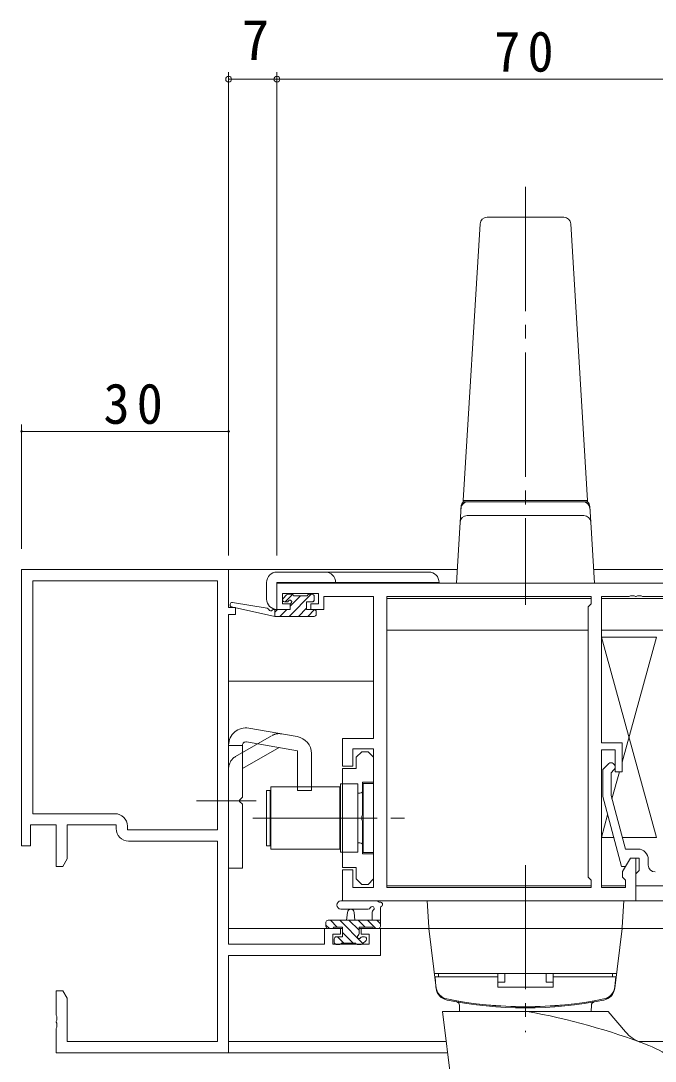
# Model space of a CAD drawing. Units: millimetres, scale not verified. Extents: x -594 to 199, y -420 to 144.
# Drawn here: x -364.1 to -272.2, y -291.5 to -140.8 of the extents above; entities that cross this region are included whole.
import ezdxf
from ezdxf.enums import TextEntityAlignment as Align

# ---------------------------------------------------------------- set-up
doc = ezdxf.new("R2010")
doc.units = ezdxf.units.MM
doc.header["$LTSCALE"] = 2
doc.linetypes.add('CHAIN2', pattern=[12, 9, -1, 1, -1])
doc.linetypes.add('DASHED3', pattern=[4, 3, -1])
for name, color, linetype, lineweight in [('0-3_YKK_11', 7, 'Continuous', 9), ('0-4_YKK_12', 2, 'Continuous', 9), ('0-5_YKK_13', 4, 'Continuous', 9), ('0-6_YKK_D', 6, 'Continuous', 9)]:
    doc.layers.add(name, color=color, linetype=linetype, lineweight=lineweight)
doc.styles.add('ＭＳ ゴシック', font='')
doc.styles.get('ＭＳ ゴシック').set_extended_font_data('MS Gothic')

msp = doc.modelspace()

# ---------------------------------------------------------------- linework, layer by layer
at = {"layer": '0-3_YKK_11'}
for p, q in [((-364.004, -220.249), (-364.004, -260.249)), ((-334.004, -220.249), (-364.004, -220.249)), ((-334.004, -225.749), (-334.004, -220.249)), ((-362.374, -255.619), (-362.374, -221.879)), ((-362.374, -221.879), (-335.634, -221.879)), ((-335.634, -221.879), (-335.634, -257.949)), ((-335.634, -221.879), (-335.634, -257.949)), ((-327.004, -226.049), (-327.004, -222.249)), ((-327.004, -222.249), (-257.004, -222.249)), ((-326.204, -223.749), (-326.204, -225.249)), ((-321.004, -223.749), (-326.204, -223.749)), ((-321.004, -225.249), (-321.004, -223.749)), ((-320.204, -224.179), (-320.204, -224.979)), ((-313.004, -224.179), (-320.204, -224.179)), ((-313.004, -244.749), (-313.004, -224.179)), ((-311.074, -224.179), (-281.504, -224.179)), ((-311.074, -266.319), (-311.074, -224.179)), ((-311.074, -266.319), (-311.074, -224.179)), ((-281.504, -224.179), (-281.504, -225.249)), ((-280.004, -224.179), (-280.004, -245.349)), ((-275.963, -224.179), (-280.004, -224.179)), ((-275.779, -224.059), (-275.963, -224.179)), ((-275.229, -224.059), (-275.779, -224.059)), ((-275.046, -224.179), (-275.229, -224.059)), ((-274.963, -224.179), (-275.046, -224.179)), ((-274.779, -224.059), (-274.963, -224.179)), ((-274.229, -224.059), (-274.779, -224.059)), ((-274.046, -224.179), (-274.229, -224.059)), ((-269.204, -224.179), (-274.046, -224.179)), ((-333.004, -225.749), (-334.004, -225.749)), ((-333.004, -226.749), (-333.004, -225.749)), ((-326.204, -225.249), (-325.104, -225.249)), ((-325.104, -225.249), (-325.104, -226.049)), ((-322.104, -225.249), (-321.004, -225.249)), ((-322.104, -226.049), (-322.104, -225.249)), ((-320.204, -224.979), (-320.204, -226.049)), ((-281.504, -225.249), (-281.934, -225.679)), ((-281.934, -225.679), (-281.934, -264.819)), ((-334.004, -226.749), (-333.004, -226.749)), ((-334.004, -274.519), (-334.004, -226.749)), ((-325.104, -226.049), (-327.004, -226.049)), ((-320.204, -226.049), (-322.104, -226.049)), ((-317.504, -244.749), (-313.004, -244.749)), ((-317.504, -248.749), (-317.504, -244.749)), ((-280.004, -245.349), (-277.004, -245.349)), ((-277.004, -245.349), (-277.004, -249.549)), ((-316.004, -246.249), (-316.004, -248.749)), ((-313.004, -246.249), (-316.004, -246.249)), ((-314.704, -246.649), (-315.504, -247.449)), ((-313.804, -246.649), (-314.704, -246.649)), ((-313.004, -247.449), (-313.804, -246.649)), ((-313.004, -266.319), (-313.004, -246.249)), ((-280.004, -246.349), (-280.004, -266.319)), ((-278.004, -246.349), (-280.004, -246.349)), ((-278.004, -249.549), (-278.004, -246.349)), ((-315.504, -247.449), (-315.504, -249.074)), ((-313.004, -251.049), (-313.004, -247.449)), ((-279.029, -248.425), (-279.804, -249.201)), ((-316.004, -248.749), (-317.504, -248.749)), ((-315.504, -249.074), (-317.504, -249.074)), ((-317.504, -249.074), (-317.504, -263.424)), ((-279.804, -249.201), (-279.804, -253.146)), ((-278.604, -249.698), (-278.18, -249.274)), ((-278.604, -252.988), (-278.604, -249.698)), ((-277.004, -249.549), (-278.004, -249.549)), ((-314.604, -251.049), (-313.004, -251.049)), ((-314.604, -255.79), (-314.604, -251.049)), ((-276.525, -260.749), (-278.604, -252.988)), ((-279.804, -253.146), (-277.097, -263.249)), ((-350.474, -255.619), (-362.374, -255.619)), ((-314.724, -255.974), (-314.604, -255.79)), ((-314.724, -256.524), (-314.724, -255.974)), ((-362.704, -257.249), (-359.004, -257.249)), ((-362.704, -260.249), (-362.704, -257.249)), ((-359.004, -257.249), (-359.004, -263.249)), ((-357.374, -262.158), (-357.374, -257.249)), ((-357.374, -257.249), (-350.304, -257.249)), ((-350.304, -257.249), (-350.304, -257.779)), ((-348.674, -257.949), (-348.674, -257.419)), ((-314.604, -256.707), (-314.724, -256.524)), ((-314.604, -261.449), (-314.604, -256.707)), ((-335.634, -257.949), (-348.674, -257.949)), ((-364.004, -260.249), (-362.704, -260.249)), ((-348.504, -259.579), (-335.634, -259.579)), ((-335.634, -259.579), (-335.634, -288.619)), ((-358.004, -263.249), (-357.374, -262.158)), ((-313.004, -261.449), (-314.604, -261.449)), ((-313.004, -265.049), (-313.004, -261.449)), ((-276.934, -264.007), (-275.804, -262.049)), ((-274.704, -260.749), (-276.525, -260.749)), ((-276.497, -263.249), (-275.804, -262.049)), ((-275.804, -262.049), (-274.504, -262.049)), ((-275.804, -262.049), (-275.004, -262.049)), ((-275.004, -262.049), (-275.004, -268.249)), ((-274.504, -262.049), (-274.504, -263.849)), ((-359.004, -263.249), (-358.004, -263.249)), ((-317.504, -263.424), (-315.504, -263.424)), ((-315.504, -263.424), (-315.504, -265.049)), ((-277.097, -263.249), (-276.497, -263.249)), ((-273.204, -263.049), (-273.204, -262.249)), ((-317.504, -263.749), (-316.004, -263.749)), ((-317.504, -268.249), (-317.504, -263.749)), ((-316.004, -263.749), (-316.004, -266.319)), ((-315.504, -265.049), (-314.704, -265.849)), ((-313.804, -265.849), (-313.004, -265.049)), ((-281.934, -264.819), (-281.504, -265.249)), ((-276.934, -264.819), (-276.934, -264.007)), ((-276.504, -265.249), (-276.934, -264.819)), ((-274.704, -264.049), (-275.004, -264.349)), ((-275.004, -264.349), (-275.004, -266.049)), ((-274.504, -263.849), (-274.704, -264.049)), ((-316.004, -266.319), (-313.004, -266.319)), ((-314.704, -265.849), (-313.804, -265.849)), ((-281.504, -266.319), (-311.074, -266.319)), ((-281.504, -265.249), (-281.504, -266.319)), ((-280.004, -266.319), (-276.504, -266.319)), ((-276.504, -266.319), (-276.504, -265.249)), ((-275.004, -266.049), (-257.004, -266.049)), ((-275.004, -268.249), (-317.504, -268.249)), ((-320.104, -272.249), (-320.104, -274.519)), ((-317.804, -272.249), (-320.104, -272.249)), ((-317.804, -273.049), (-317.804, -272.249)), ((-314.804, -272.249), (-314.804, -273.049)), ((-312.004, -272.249), (-314.804, -272.249)), ((-312.004, -276.149), (-312.004, -272.249)), ((-318.904, -273.049), (-317.804, -273.049)), ((-318.904, -274.519), (-318.904, -273.049)), ((-314.804, -273.049), (-313.634, -273.049)), ((-313.634, -273.049), (-313.634, -274.519)), ((-320.104, -274.519), (-334.004, -274.519)), ((-313.634, -274.519), (-318.904, -274.519)), ((-334.004, -290.249), (-334.004, -276.149)), ((-334.004, -276.149), (-312.004, -276.149)), ((-359.004, -281.249), (-359.004, -284.791)), ((-358.004, -281.249), (-359.004, -281.249)), ((-357.374, -282.341), (-358.004, -281.249)), ((-357.374, -288.619), (-357.374, -282.341)), ((-359.004, -284.791), (-358.884, -284.974)), ((-358.884, -285.524), (-359.004, -285.708)), ((-359.004, -285.708), (-359.004, -285.791)), ((-359.004, -285.791), (-358.884, -285.974)), ((-358.884, -284.974), (-358.884, -285.524)), ((-358.884, -285.974), (-358.884, -286.524)), ((-358.884, -286.524), (-359.004, -286.708)), ((-359.004, -286.708), (-359.004, -290.249)), ((-335.634, -288.619), (-357.374, -288.619)), ((-359.004, -290.249), (-334.004, -290.249))]:
    msp.add_line(p, q, dxfattribs=at)
for centre, radius, start, end in [((-278.604, -248.849), 0.6, 314.99998, 135), ((-350.474, -257.419), 1.8, 0, 89.99998), ((-348.504, -257.779), 1.8, 180, 269.99998), ((-274.704, -262.249), 1.5, 0, 89.99998), ((-272.204, -263.049), 1, 180, 269.99998)]:
    msp.add_arc(centre, radius, start, end, dxfattribs=at)
at = {"layer": '0-4_YKK_12'}
for p, q in [((-300.882, -220.249), (-334.304, -220.249)), ((-138.8, -220.249), (-281.127, -220.249)), ((-311.074, -224.449), (-311.074, -266.019)), ((-281.506, -224.449), (-311.074, -224.449)), ((-269.206, -224.449), (-280.003, -224.449)), ((-333.504, -225.749), (-333.504, -225.657)), ((-281.934, -229.049), (-311.074, -229.049)), ((-138.8, -229.049), (-280.004, -229.049)), ((-313.004, -236.449), (-334.004, -236.449)), ((-281.506, -266.049), (-311.074, -266.049)), ((-276.506, -266.049), (-280.003, -266.049)), ((-138.8, -266.049), (-275.004, -266.049)), ((-138.8, -268.249), (-311.074, -268.249)), ((-317.504, -272.249), (-334.004, -272.249)), ((-305.004, -272.249), (-315.104, -272.249)), ((-138.8, -272.249), (-277.004, -272.249)), ((-302.468, -288.619), (-334.004, -288.619)), ((-138.8, -288.619), (-274.622, -288.619)), ((-302.268, -290.249), (-334.304, -290.249))]:
    msp.add_line(p, q, dxfattribs=at)
at = {"layer": '0-5_YKK_13', "linetype": 'CHAIN2'}
for p, q in [((-291.004, -164.822), (-291.004, -225.355)), ((-330.004, -253.749), (-338.634, -253.749)), ((-330.504, -256.249), (-308.074, -256.249)), ((-291.004, -263.049), (-291.004, -287.249))]:
    msp.add_line(p, q, dxfattribs=at)
at = {"layer": '0-5_YKK_13'}
for p, q in [((-297.562, -170.189), (-300.004, -210.249)), ((-285.445, -169.249), (-296.564, -169.249)), ((-282.004, -210.249), (-284.447, -170.189)), ((-282.004, -210.249), (-300.004, -210.249)), ((-300.004, -210.249), (-282.004, -210.249)), ((-300.004, -210.249), (-300.004, -210.449)), ((-300.004, -210.449), (-299.342, -210.449)), ((-282.724, -210.449), (-282.667, -210.449)), ((-282.667, -210.449), (-282.004, -210.449)), ((-282.004, -210.449), (-282.004, -210.249)), ((-300.462, -213.388), (-300.324, -211.123)), ((-300.348, -211.51), (-300.34, -211.388)), ((-281.546, -213.388), (-281.685, -211.123)), ((-281.669, -211.388), (-281.661, -211.51)), ((-301.004, -222.249), (-300.462, -213.388)), ((-299.464, -212.449), (-282.544, -212.449)), ((-281.546, -213.388), (-281.004, -222.249)), ((-305.006, -220.629), (-327.006, -220.629)), ((-328.506, -222.129), (-328.506, -224.529)), ((-327.006, -222.129), (-303.506, -222.129)), ((-327.006, -226.029), (-327.006, -222.129)), ((-301.004, -222.249), (-300.006, -222.249)), ((-325.619, -223.937), (-326.119, -224.437)), ((-325.828, -224.949), (-324.739, -223.861)), ((-324.806, -223.849), (-325.406, -223.849)), ((-325.234, -227.049), (-322.034, -223.849)), ((-325.106, -225.575), (-323.581, -224.049)), ((-322.606, -224.049), (-324.606, -224.049)), ((-321.906, -223.849), (-322.406, -223.849)), ((-321.606, -224.649), (-321.606, -224.149)), ((-327.304, -227.049), (-333.57, -225.642)), ((-328.417, -225.869), (-333.456, -225.053)), ((-325.906, -224.949), (-325.567, -224.949)), ((-325.106, -225.41), (-325.106, -226.049)), ((-323.887, -227.049), (-322.706, -225.869)), ((-322.706, -224.949), (-321.906, -224.949)), ((-322.706, -226.049), (-322.706, -224.949)), ((-321.727, -224.89), (-321.666, -224.828)), ((-327.304, -226.049), (-327.391, -226.035)), ((-327.304, -226.426), (-326.928, -226.049)), ((-327.304, -227.049), (-327.304, -226.049)), ((-325.106, -226.049), (-327.304, -226.049)), ((-321.606, -227.049), (-327.304, -227.049)), ((-326.581, -227.049), (-325.581, -226.049)), ((-321.606, -226.049), (-322.706, -226.049)), ((-322.54, -227.049), (-321.546, -226.055)), ((-321.306, -226.749), (-321.306, -226.349)), ((-280.004, -230.049), (-272.004, -230.049)), ((-280.004, -245.049), (-280.004, -230.049)), ((-280.004, -230.049), (-272.004, -259.049)), ((-277.004, -248.174), (-272.004, -230.049)), ((-324.07, -244.457), (-331.07, -243.223)), ((-324.004, -246.499), (-331.418, -245.192)), ((-334.004, -263.499), (-334.004, -245.685)), ((-332.004, -245.749), (-334.004, -245.749)), ((-332.004, -245.685), (-332.004, -253.249)), ((-332.004, -249.089), (-326.697, -246.025)), ((-324.004, -246.499), (-324.004, -252.249)), ((-322.004, -246.919), (-322.004, -252.249)), ((-280.004, -259.049), (-280.004, -246.649)), ((-278.47, -253.488), (-277.384, -249.549)), ((-317.804, -251.299), (-315.304, -251.299)), ((-317.804, -261.199), (-317.804, -251.299)), ((-315.304, -251.299), (-315.304, -261.199)), ((-314.504, -251.249), (-314.504, -261.249)), ((-314.504, -251.249), (-313.004, -251.249)), ((-313.004, -251.249), (-313.004, -261.249)), ((-328.004, -252.249), (-328.504, -252.249)), ((-328.504, -260.249), (-328.504, -252.249)), ((-328.004, -260.249), (-328.004, -252.249)), ((-327.904, -251.749), (-327.904, -260.749)), ((-327.904, -251.749), (-317.904, -251.749)), ((-322.004, -252.249), (-324.004, -252.249)), ((-317.904, -251.749), (-317.904, -260.749)), ((-315.304, -252.649), (-315.004, -252.649)), ((-315.304, -259.849), (-315.304, -252.649)), ((-332.404, -253.649), (-332.004, -253.249)), ((-332.404, -253.649), (-332.404, -253.849)), ((-332.404, -253.849), (-332.004, -254.249)), ((-332.004, -254.249), (-332.004, -263.499)), ((-317.904, -253.249), (-317.804, -253.249)), ((-317.804, -259.249), (-317.804, -253.249)), ((-280.004, -259.049), (-279.101, -255.773)), ((-278.223, -259.049), (-280.004, -259.049)), ((-272.004, -259.049), (-276.98, -259.049)), ((-328.504, -260.249), (-328.004, -260.249)), ((-317.904, -259.249), (-317.804, -259.249)), ((-315.304, -259.849), (-315.004, -259.849)), ((-317.904, -260.749), (-327.904, -260.749)), ((-315.304, -261.199), (-317.804, -261.199)), ((-313.004, -261.249), (-314.504, -261.249)), ((-332.004, -263.499), (-334.004, -263.499)), ((-317.732, -268.249), (-312.57, -268.249)), ((-317.732, -269.449), (-313.771, -269.452)), ((-312.004, -271.949), (-312.004, -269.269)), ((-305.249, -268.249), (-305.016, -272.062)), ((-312.004, -271.049), (-319.604, -271.049)), ((-318.259, -272.049), (-319.259, -271.049)), ((-314.546, -274.415), (-317.912, -271.049)), ((-316.904, -271.049), (-316.802, -269.905)), ((-315.104, -272.51), (-316.565, -271.049)), ((-315.704, -271.049), (-315.806, -269.905)), ((-314.218, -272.049), (-315.218, -271.049)), ((-312.671, -272.249), (-313.871, -271.049)), ((-313.204, -269.869), (-313.204, -271.049)), ((-312.004, -271.569), (-312.524, -271.049)), ((-319.904, -271.349), (-319.904, -271.949)), ((-319.406, -272.249), (-319.904, -271.751)), ((-319.604, -272.249), (-319.004, -272.249)), ((-318.804, -272.049), (-317.504, -272.049)), ((-317.504, -272.049), (-317.504, -273.449)), ((-315.104, -272.049), (-313.104, -272.049)), ((-315.104, -272.988), (-315.104, -272.049)), ((-312.904, -272.249), (-312.304, -272.249)), ((-303.941, -280.908), (-305.004, -272.249)), ((-277.193, -272.249), (-304.816, -272.249)), ((-318.704, -273.749), (-318.704, -274.249)), ((-317.504, -273.449), (-318.404, -273.449)), ((-317.306, -274.349), (-318.206, -273.449)), ((-315.959, -274.349), (-317.504, -272.804)), ((-314.304, -273.449), (-314.643, -273.449)), ((-314.592, -274.462), (-314.092, -273.962)), ((-318.458, -274.545), (-318.7, -274.303)), ((-318.404, -274.549), (-317.904, -274.549)), ((-317.704, -274.349), (-315.604, -274.349)), ((-315.404, -274.549), (-314.804, -274.549)), ((-277.802, -278.749), (-304.206, -278.749)), ((-304.104, -279.249), (-303.98, -280.666)), ((-304.104, -279.249), (-295.004, -279.249)), ((-303.604, -278.749), (-303.604, -279.249)), ((-303.604, -278.749), (-295.004, -278.749)), ((-295.004, -280.749), (-295.004, -278.749)), ((-295.004, -280.016), (-294.004, -280.016)), ((-294.004, -278.749), (-294.004, -280.016)), ((-288.004, -278.749), (-288.004, -280.016)), ((-287.004, -280.016), (-288.004, -280.016)), ((-278.404, -278.749), (-287.004, -278.749)), ((-287.004, -280.749), (-287.004, -278.749)), ((-277.904, -279.249), (-287.004, -279.249)), ((-278.404, -278.749), (-278.404, -279.249)), ((-277.904, -279.249), (-278.028, -280.666)), ((-287.004, -280.749), (-295.004, -280.749)), ((-279.004, -284.249), (-303.004, -284.249)), ((-300.705, -302.975), (-303.004, -284.249)), ((-300.539, -284.249), (-300.555, -283.368)), ((-281.469, -284.249), (-281.454, -283.368)), ((-276.505, -287.228), (-279.004, -284.249))]:
    msp.add_line(p, q, dxfattribs=at)
at = {"layer": '0-5_YKK_13', "linetype": 'DASHED3'}
for p, q in [((-333.004, -247.357), (-327.697, -244.293)), ((-328.004, -253.249), (-327.904, -253.249)), ((-328.004, -259.249), (-327.904, -259.249))]:
    msp.add_line(p, q, dxfattribs=at)
at = {"layer": '0-5_YKK_13'}
for points in [[(-299.342, -210.449), (-299.285, -210.449), (-291.004, -210.449), (-282.724, -210.449)], [(-300.006, -222.249), (-282.003, -222.249), (-281.004, -222.249)], [(-276.993, -272.062), (-276.76, -268.249), (-305.249, -268.249)], [(-278.068, -280.908), (-277.004, -272.249), (-305.004, -272.249)]]:
    msp.add_lwpolyline(points, dxfattribs=at)
for centre, radius, start, end in [((-296.564, -170.249), 1, 90, 176.51067), ((-285.445, -170.249), 1, 3.48932, 90), ((-299.342, -211.449), 1, 90, 176.5), ((-299.326, -211.184), 1, 131.96556, 176.50012), ((-282.667, -211.449), 1, 3.5, 90), ((-282.683, -211.184), 1, 3.49994, 48.27431), ((-299.464, -213.449), 1, 90, 176.5), ((-282.544, -213.449), 1, 3.5, 90), ((-327.006, -222.129), 1.5, 90, 180), ((-320.006, -222.129), 1.5, 0, 90), ((-305.006, -222.129), 1.5, 0, 90), ((-325.906, -224.649), 0.3, 135, 270), ((-325.406, -224.149), 0.3, 90, 135), ((-324.806, -224.049), 0.2, 0, 90), ((-322.406, -224.049), 0.2, 90, 180), ((-321.906, -224.149), 0.3, 0, 90), ((-333.504, -225.349), 0.3, 80.80246, 257.34137), ((-327.006, -224.529), 1.5, 180, 270), ((-328.465, -226.165), 0.3, 20.80246, 80.80246), ((-325.567, -224.649), 0.3, 270, 326.94426), ((-325.106, -224.949), 0.25, 303.05573, 146.94426), ((-324.806, -225.41), 0.3, 123.05573, 180), ((-321.906, -224.649), 0.3, 270, 0), ((-327.904, -225.952), 0.3, 200.80246, 320.80246), ((-327.439, -226.331), 0.3, 80.80246, 140.80246), ((-321.606, -226.349), 0.3, 0, 90), ((-321.606, -226.749), 0.3, 270, 0), ((-331.504, -245.685), 2.5, 80, 180), ((-331.504, -245.721), 0.5, 80, 180), ((-324.504, -246.919), 2.5, 0, 80), ((-315.004, -252.149), 0.5, 270, 0), ((-315.004, -260.349), 0.5, 0, 90), ((-317.732, -268.849), 0.6, 89.95976, 269.95976), ((-316.304, -269.949), 0.5, 5.09206, 174.90793), ((-313.771, -269.152), 0.3, 269.95976, 340.81024), ((-313.204, -269.349), 0.3, 300, 160.81024), ((-312.904, -269.869), 0.3, 119.99998, 180), ((-312.57, -268.549), 0.3, 40.52878, 90), ((-312.114, -268.159), 0.3, 220.52878, 280.52878), ((-312.004, -268.749), 0.3, 300, 100.52878), ((-311.704, -269.269), 0.3, 119.99998, 180), ((-319.604, -271.349), 0.3, 90, 180), ((-319.604, -271.949), 0.3, 180, 270), ((-319.004, -272.049), 0.2, 270, 0), ((-312.904, -272.049), 0.2, 180, 270), ((-312.304, -271.949), 0.3, 270, 0), ((-304.816, -272.049), 0.2, 183.5, 270), ((-277.193, -272.049), 0.2, 270, 356.49998), ((-318.404, -273.749), 0.3, 90, 180), ((-315.104, -273.449), 0.25, 123.05573, 326.94426), ((-315.404, -272.988), 0.3, 303.05573, 0), ((-314.643, -273.749), 0.3, 90, 146.94426), ((-314.304, -273.749), 0.3, 314.99998, 90), ((-318.404, -274.249), 0.3, 180, 270), ((-317.904, -274.349), 0.2, 270, 0), ((-315.404, -274.349), 0.2, 180, 270), ((-314.804, -274.249), 0.3, 270, 314.99998), ((-301.988, -280.492), 2, 185, 258.64775), ((-301.978, -280.486), 2, 187, 258.65825), ((-301.956, -280.664), 2, 187, 258.68115), ((-280.053, -280.664), 2, 281.31883, 353), ((-280.031, -280.486), 2, 281.34174, 353), ((-280.021, -280.492), 2, 281.35223, 355), ((-291.004, -225.783), 57.8, 258.64775, 281.35223), ((-291.004, -225.776), 57.8, 258.65883, 281.34174), ((-291.004, -225.949), 57.8, 258.68115, 281.31883), ((-301.055, -283.377), 0.5, 1, 80.0733), ((-280.954, -283.377), 0.5, 99.92668, 179), ((-307.704, -378.749), 96.004, 68.89944, 79.84413), ((-272.675, -284.014), 5, 220, 249.70749), ((-278.542, -303.177), 15, 35.67719, 68.89944)]:
    msp.add_arc(centre, radius, start, end, dxfattribs=at)
at = {"layer": '0-5_YKK_13', "linetype": 'DASHED3'}
for centre, start, end in [((-326.697, -246.025), 80, 119.99998), ((-332.004, -249.089), 119.99998, 180)]:
    msp.add_arc(centre, 2, start, end, dxfattribs=at)
at = {"layer": '0-6_YKK_D'}
for p, q in [((-334.004, -218.249), (-334.004, -148.249)), ((-327.004, -218.249), (-327.004, -148.249)), ((-327.004, -218.249), (-327.004, -148.249)), ((-327.004, -149.249), (-334.004, -149.249)), ((-257.004, -149.249), (-327.004, -149.249)), ((-364.004, -217.249), (-364.004, -199.249)), ((-364.004, -200.249), (-334.004, -200.249)), ((-334.004, -217.249), (-334.004, -199.249))]:
    msp.add_line(p, q, dxfattribs=at)
for centre in [(-334.004, -149.249), (-327.004, -149.249), (-327.004, -149.249)]:
    msp.add_circle(centre, 0.425, dxfattribs=at)
for centre, start, end in [((-364.004, -200.249), 0, 180), ((-364.004, -200.249), 180, 0), ((-334.004, -200.249), 0, 180), ((-334.004, -200.249), 180, 0)]:
    msp.add_arc(centre, 0.106, start, end, dxfattribs=at)

# ---------------------------------------------------------------- texts
at = {"layer": '0-6_YKK_D', "color": 7, "style": 'ＭＳ ゴシック'}
msp.add_text('7', height=5.865, dxfattribs=at).set_placement((-332.104, -148.249), align=Align.BOTTOM_LEFT)
at = {"layer": '0-6_YKK_D', "color": 7, "char_height": 5.865, "attachment_point": 7, "style": 'ＭＳ ゴシック'}
for s, insert in [('\\T1.27;\\W0.95;70', (-295.524, -148.249)), ('\\T1.27;\\W0.95;30', (-352.135, -199.249))]:
    msp.add_mtext(s, dxfattribs=dict(at, insert=insert))

doc.saveas('drawing.dxf')
